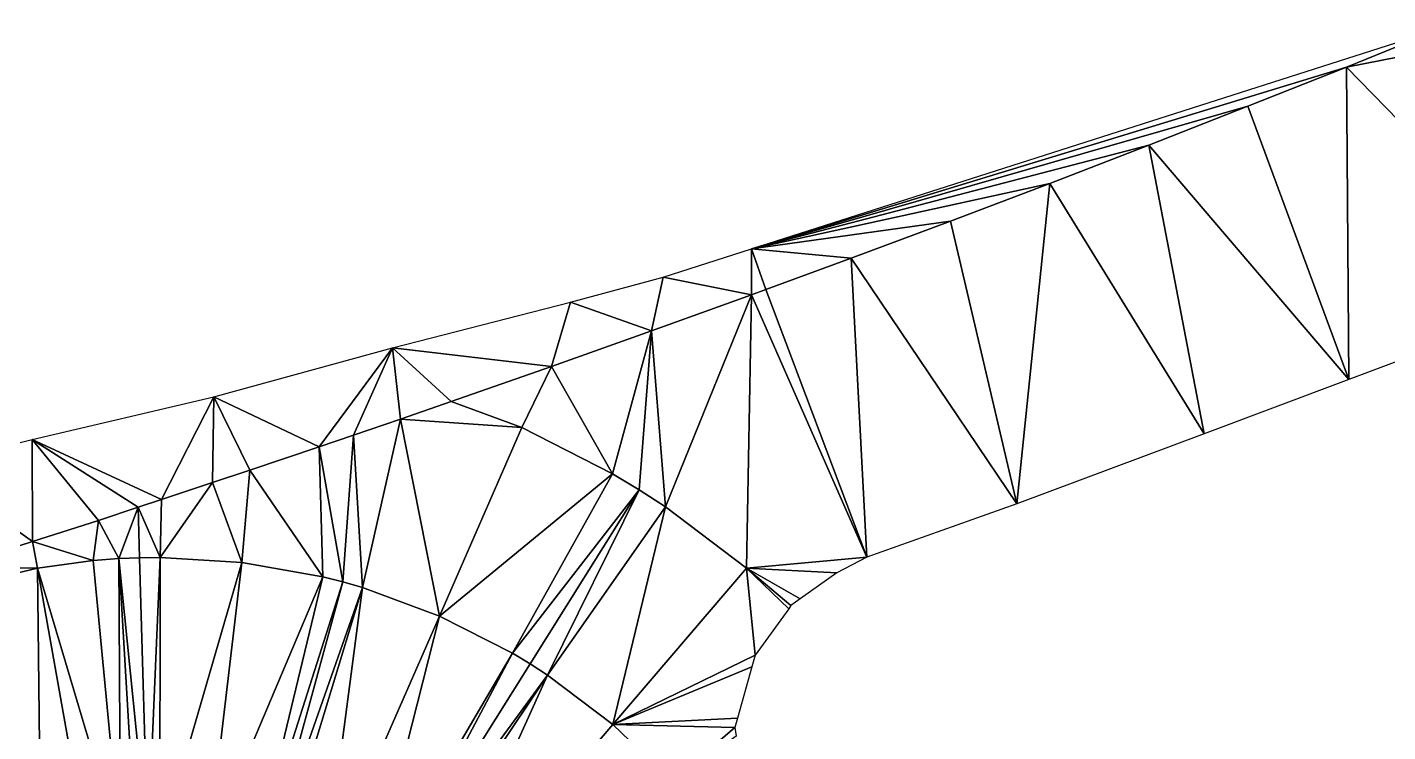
# Model space of a CAD drawing. Header units: millimetres. Extents: x 236046 to 236475, y 140480 to 140633.
# Drawn here: x 236357.3 to 236390.42, y 140545.08 to 140562.24 of the extents above; entities that cross this region are included whole.
import ezdxf

# ---------------------------------------------------------------- set-up
doc = ezdxf.new("R2010")
doc.units = ezdxf.units.MM
doc.layers.add('pas de calque', color=7, linetype='Continuous')

msp = doc.modelspace()

# ---------------------------------------------------------------- linework, layer by layer
at = {"layer": 'pas de calque'}
for points in [[(236389.414, 140561.268, 75.561), (236374.929, 140556.841, 76.576), (236391.811, 140562.238, 75.377), (236389.414, 140561.268, 75.561)], [(236391.98, 140561.767, 75.377), (236389.414, 140561.268, 75.561), (236391.811, 140562.238, 75.377), (236391.98, 140561.767, 75.377)], [(236389.414, 140561.268, 75.561), (236391.98, 140561.767, 75.377), (236394.86, 140555.677, 75.515), (236389.414, 140561.268, 75.561)], [(236389.414, 140561.268, 75.561), (236387.012, 140560.311, 75.743), (236374.929, 140556.841, 76.576), (236389.414, 140561.268, 75.561)], [(236389.414, 140561.268, 75.561), (236389.474, 140553.656, 76.06), (236387.012, 140560.311, 75.743), (236389.414, 140561.268, 75.561)], [(236394.86, 140555.677, 75.515), (236389.474, 140553.656, 76.06), (236389.414, 140561.268, 75.561), (236394.86, 140555.677, 75.515)], [(236384.605, 140559.367, 75.924), (236374.929, 140556.841, 76.576), (236387.012, 140560.311, 75.743), (236384.605, 140559.367, 75.924)], [(236387.012, 140560.311, 75.743), (236389.474, 140553.656, 76.06), (236384.605, 140559.367, 75.924), (236387.012, 140560.311, 75.743)], [(236382.194, 140558.435, 76.103), (236374.929, 140556.841, 76.576), (236384.605, 140559.367, 75.924), (236382.194, 140558.435, 76.103)], [(236382.194, 140558.435, 76.103), (236384.605, 140559.367, 75.924), (236385.946, 140552.338, 76.417), (236382.194, 140558.435, 76.103)], [(236385.946, 140552.338, 76.417), (236384.605, 140559.367, 75.924), (236389.474, 140553.656, 76.06), (236385.946, 140552.338, 76.417)], [(236379.777, 140557.517, 76.279), (236374.929, 140556.841, 76.576), (236382.194, 140558.435, 76.103), (236379.777, 140557.517, 76.279)], [(236381.392, 140550.633, 76.877), (236379.777, 140557.517, 76.279), (236382.194, 140558.435, 76.103), (236381.392, 140550.633, 76.877)], [(236385.946, 140552.338, 76.417), (236381.392, 140550.633, 76.877), (236382.194, 140558.435, 76.103), (236385.946, 140552.338, 76.417)], [(236374.929, 140556.841, 76.576), (236379.777, 140557.517, 76.279), (236377.355, 140556.612, 76.454), (236374.929, 140556.841, 76.576)], [(236379.777, 140557.517, 76.279), (236381.392, 140550.633, 76.877), (236377.355, 140556.612, 76.454), (236379.777, 140557.517, 76.279)], [(236372.777, 140556.153, 76.606), (236374.929, 140556.841, 76.576), (236374.928, 140555.72, 76.628), (236372.777, 140556.153, 76.606)], [(236374.928, 140555.72, 76.628), (236374.929, 140556.841, 76.576), (236375.279, 140555.849, 76.603), (236374.928, 140555.72, 76.628)], [(236375.279, 140555.849, 76.603), (236374.929, 140556.841, 76.576), (236377.355, 140556.612, 76.454), (236375.279, 140555.849, 76.603)], [(236377.74, 140549.33, 77.243), (236375.279, 140555.849, 76.603), (236377.355, 140556.612, 76.454), (236377.74, 140549.33, 77.243)], [(236381.392, 140550.633, 76.877), (236377.74, 140549.33, 77.243), (236377.355, 140556.612, 76.454), (236381.392, 140550.633, 76.877)], [(236372.496, 140554.841, 76.799), (236370.524, 140555.545, 76.636), (236372.777, 140556.153, 76.606), (236372.496, 140554.841, 76.799)], [(236372.777, 140556.153, 76.606), (236374.928, 140555.72, 76.628), (236372.496, 140554.841, 76.799), (236372.777, 140556.153, 76.606)], [(236372.834, 140550.557, 77.331), (236372.496, 140554.841, 76.799), (236374.928, 140555.72, 76.628), (236372.834, 140550.557, 77.331)], [(236372.834, 140550.557, 77.331), (236374.928, 140555.72, 76.628), (236374.809, 140549.062, 77.418), (236372.834, 140550.557, 77.331)], [(236374.809, 140549.062, 77.418), (236374.928, 140555.72, 76.628), (236377.74, 140549.33, 77.243), (236374.809, 140549.062, 77.418)], [(236377.74, 140549.33, 77.243), (236374.928, 140555.72, 76.628), (236375.279, 140555.849, 76.603), (236377.74, 140549.33, 77.243)], [(236370.524, 140555.545, 76.636), (236370.06, 140553.975, 76.969), (236366.193, 140554.428, 76.695), (236370.524, 140555.545, 76.636)], [(236370.524, 140555.545, 76.636), (236372.496, 140554.841, 76.799), (236370.06, 140553.975, 76.969), (236370.524, 140555.545, 76.636)], [(236372.496, 140554.841, 76.799), (236371.55, 140551.361, 77.287), (236370.06, 140553.975, 76.969), (236372.496, 140554.841, 76.799)], [(236372.198, 140550.969, 77.309), (236371.55, 140551.361, 77.287), (236372.496, 140554.841, 76.799), (236372.198, 140550.969, 77.309)], [(236372.834, 140550.557, 77.331), (236372.198, 140550.969, 77.309), (236372.496, 140554.841, 76.799), (236372.834, 140550.557, 77.331)], [(236366.193, 140554.428, 76.695), (236364.408, 140552.02, 77.053), (236361.838, 140553.232, 76.754), (236366.193, 140554.428, 76.695)], [(236366.193, 140554.428, 76.695), (236365.245, 140552.305, 77.075), (236364.408, 140552.02, 77.053), (236366.193, 140554.428, 76.695)], [(236366.386, 140552.693, 77.104), (236365.245, 140552.305, 77.075), (236366.193, 140554.428, 76.695), (236366.386, 140552.693, 77.104)], [(236366.386, 140552.693, 77.104), (236366.193, 140554.428, 76.695), (236367.619, 140553.122, 77.136), (236366.386, 140552.693, 77.104)], [(236366.193, 140554.428, 76.695), (236370.06, 140553.975, 76.969), (236367.619, 140553.122, 77.136), (236366.193, 140554.428, 76.695)], [(236369.343, 140552.486, 77.201), (236367.619, 140553.122, 77.136), (236370.06, 140553.975, 76.969), (236369.343, 140552.486, 77.201)], [(236371.55, 140551.361, 77.287), (236369.343, 140552.486, 77.201), (236370.06, 140553.975, 76.969), (236371.55, 140551.361, 77.287)], [(236357.419, 140552.194, 76.722), (236361.838, 140553.232, 76.754), (236360.564, 140550.734, 76.955), (236357.419, 140552.194, 76.722)], [(236361.813, 140551.147, 76.987), (236360.564, 140550.734, 76.955), (236361.838, 140553.232, 76.754), (236361.813, 140551.147, 76.987)], [(236361.838, 140553.232, 76.754), (236362.715, 140551.446, 77.01), (236361.813, 140551.147, 76.987), (236361.838, 140553.232, 76.754)], [(236361.838, 140553.232, 76.754), (236364.408, 140552.02, 77.053), (236362.715, 140551.446, 77.01), (236361.838, 140553.232, 76.754)], [(236367.619, 140553.122, 77.136), (236369.343, 140552.486, 77.201), (236366.386, 140552.693, 77.104), (236367.619, 140553.122, 77.136)], [(236365.245, 140552.305, 77.075), (236366.386, 140552.693, 77.104), (236365.459, 140548.59, 77.239), (236365.245, 140552.305, 77.075)], [(236367.335, 140547.898, 77.326), (236365.459, 140548.59, 77.239), (236366.386, 140552.693, 77.104), (236367.335, 140547.898, 77.326)], [(236367.335, 140547.898, 77.326), (236366.386, 140552.693, 77.104), (236369.343, 140552.486, 77.201), (236367.335, 140547.898, 77.326)], [(236364.979, 140548.728, 77.217), (236364.408, 140552.02, 77.053), (236365.245, 140552.305, 77.075), (236364.979, 140548.728, 77.217)], [(236364.979, 140548.728, 77.217), (236365.245, 140552.305, 77.075), (236365.459, 140548.59, 77.239), (236364.979, 140548.728, 77.217)], [(236371.55, 140551.361, 77.287), (236367.335, 140547.898, 77.326), (236369.343, 140552.486, 77.201), (236371.55, 140551.361, 77.287)], [(236354.837, 140551.554, 76.701), (236357.419, 140552.194, 76.722), (236357.426, 140549.71, 76.874), (236354.837, 140551.554, 76.701)], [(236359.034, 140550.228, 76.915), (236357.419, 140552.194, 76.722), (236359.997, 140550.546, 76.94), (236359.034, 140550.228, 76.915)], [(236357.426, 140549.71, 76.874), (236357.419, 140552.194, 76.722), (236359.034, 140550.228, 76.915), (236357.426, 140549.71, 76.874)], [(236357.419, 140552.194, 76.722), (236360.564, 140550.734, 76.955), (236359.997, 140550.546, 76.94), (236357.419, 140552.194, 76.722)], [(236364.495, 140548.852, 77.195), (236362.715, 140551.446, 77.01), (236364.408, 140552.02, 77.053), (236364.495, 140548.852, 77.195)], [(236364.495, 140548.852, 77.195), (236364.408, 140552.02, 77.053), (236364.979, 140548.728, 77.217), (236364.495, 140548.852, 77.195)], [(236354.837, 140551.554, 76.701), (236357.426, 140549.71, 76.874), (236355.451, 140549.073, 76.823), (236354.837, 140551.554, 76.701)], [(236362.527, 140549.205, 77.109), (236361.813, 140551.147, 76.987), (236362.715, 140551.446, 77.01), (236362.527, 140549.205, 77.109)], [(236362.527, 140549.205, 77.109), (236362.715, 140551.446, 77.01), (236364.495, 140548.852, 77.195), (236362.527, 140549.205, 77.109)], [(236369.116, 140546.99, 77.412), (236367.335, 140547.898, 77.326), (236371.55, 140551.361, 77.287), (236369.116, 140546.99, 77.412)], [(236371.55, 140551.361, 77.287), (236372.198, 140550.969, 77.309), (236369.116, 140546.99, 77.412), (236371.55, 140551.361, 77.287)], [(236362.527, 140549.205, 77.109), (236360.532, 140549.323, 77.022), (236361.813, 140551.147, 76.987), (236362.527, 140549.205, 77.109)], [(236360.564, 140550.734, 76.955), (236361.813, 140551.147, 76.987), (236360.532, 140549.323, 77.022), (236360.564, 140550.734, 76.955)], [(236369.116, 140546.99, 77.412), (236372.198, 140550.969, 77.309), (236369.543, 140546.731, 77.434), (236369.116, 140546.99, 77.412)], [(236369.543, 140546.731, 77.434), (236372.198, 140550.969, 77.309), (236369.963, 140546.459, 77.456), (236369.543, 140546.731, 77.434)], [(236369.963, 140546.459, 77.456), (236372.198, 140550.969, 77.309), (236372.834, 140550.557, 77.331), (236369.963, 140546.459, 77.456)], [(236360.532, 140549.323, 77.022), (236359.997, 140550.546, 76.94), (236360.564, 140550.734, 76.955), (236360.532, 140549.323, 77.022)], [(236359.997, 140550.546, 76.94), (236359.532, 140549.295, 76.978), (236359.034, 140550.228, 76.915), (236359.997, 140550.546, 76.94)], [(236359.997, 140550.546, 76.94), (236360.032, 140549.316, 77), (236359.532, 140549.295, 76.978), (236359.997, 140550.546, 76.94)], [(236360.032, 140549.316, 77), (236359.997, 140550.546, 76.94), (236360.532, 140549.323, 77.022), (236360.032, 140549.316, 77)], [(236369.963, 140546.459, 77.456), (236372.834, 140550.557, 77.331), (236371.557, 140545.253, 77.543), (236369.963, 140546.459, 77.456)], [(236371.557, 140545.253, 77.543), (236372.834, 140550.557, 77.331), (236374.809, 140549.062, 77.418), (236371.557, 140545.253, 77.543)], [(236357.426, 140549.71, 76.874), (236359.034, 140550.228, 76.915), (236358.902, 140549.246, 76.951), (236357.426, 140549.71, 76.874)], [(236359.532, 140549.295, 76.978), (236358.902, 140549.246, 76.951), (236359.034, 140550.228, 76.915), (236359.532, 140549.295, 76.978)], [(236355.451, 140549.073, 76.823), (236357.426, 140549.71, 76.874), (236357.547, 140549.062, 76.895), (236355.451, 140549.073, 76.823)], [(236357.426, 140549.71, 76.874), (236358.902, 140549.246, 76.951), (236357.547, 140549.062, 76.895), (236357.426, 140549.71, 76.874)], [(236359.532, 140549.295, 76.978), (236360.032, 140549.316, 77), (236360.233, 140542.319, 77.175), (236359.532, 140549.295, 76.978)], [(236360.032, 140549.316, 77), (236360.532, 140549.323, 77.022), (236360.233, 140542.319, 77.175), (236360.032, 140549.316, 77)], [(236360.233, 140542.319, 77.175), (236360.532, 140549.323, 77.022), (236360.527, 140542.323, 77.197), (236360.233, 140542.319, 77.175)], [(236362.527, 140549.205, 77.109), (236360.527, 140542.323, 77.197), (236360.532, 140549.323, 77.022), (236362.527, 140549.205, 77.109)], [(236377.74, 140549.33, 77.243), (236377.004, 140548.95, 77.323), (236374.809, 140549.062, 77.418), (236377.74, 140549.33, 77.243)], [(236355.603, 140548.597, 76.823), (236355.451, 140549.073, 76.823), (236357.547, 140549.062, 76.895), (236355.603, 140548.597, 76.823)], [(236357.628, 140541.896, 76.998), (236355.603, 140548.597, 76.823), (236357.547, 140549.062, 76.895), (236357.628, 140541.896, 76.998)], [(236358.902, 140549.246, 76.951), (236359.568, 140542.278, 77.126), (236357.547, 140549.062, 76.895), (236358.902, 140549.246, 76.951)], [(236357.547, 140549.062, 76.895), (236359.568, 140542.278, 77.126), (236358.771, 140542.169, 77.07), (236357.547, 140549.062, 76.895)], [(236357.547, 140549.062, 76.895), (236358.771, 140542.169, 77.07), (236357.628, 140541.896, 76.998), (236357.547, 140549.062, 76.895)], [(236359.568, 140542.278, 77.126), (236358.902, 140549.246, 76.951), (236359.532, 140549.295, 76.978), (236359.568, 140542.278, 77.126)], [(236360.233, 140542.319, 77.175), (236359.939, 140542.307, 77.153), (236359.532, 140549.295, 76.978), (236360.233, 140542.319, 77.175)], [(236359.939, 140542.307, 77.153), (236359.568, 140542.278, 77.126), (236359.532, 140549.295, 76.978), (236359.939, 140542.307, 77.153)], [(236360.527, 140542.323, 77.197), (236362.527, 140549.205, 77.109), (236361.7, 140542.253, 77.284), (236360.527, 140542.323, 77.197)], [(236361.7, 140542.253, 77.284), (236362.527, 140549.205, 77.109), (236364.495, 140548.852, 77.195), (236361.7, 140542.253, 77.284)], [(236375.022, 140546.947, 77.506), (236371.557, 140545.253, 77.543), (236374.809, 140549.062, 77.418), (236375.022, 140546.947, 77.506)], [(236374.809, 140549.062, 77.418), (236375.835, 140548.076, 77.468), (236375.022, 140546.947, 77.506), (236374.809, 140549.062, 77.418)], [(236375.889, 140548.153, 77.457), (236374.809, 140549.062, 77.418), (236376.114, 140548.314, 77.431), (236375.889, 140548.153, 77.457)], [(236375.835, 140548.076, 77.468), (236374.809, 140549.062, 77.418), (236375.889, 140548.153, 77.457), (236375.835, 140548.076, 77.468)], [(236377.004, 140548.95, 77.323), (236376.114, 140548.314, 77.431), (236374.809, 140549.062, 77.418), (236377.004, 140548.95, 77.323)], [(236361.7, 140542.253, 77.284), (236364.495, 140548.852, 77.195), (236362.858, 140542.046, 77.37), (236361.7, 140542.253, 77.284)], [(236364.495, 140548.852, 77.195), (236364.979, 140548.728, 77.217), (236362.858, 140542.046, 77.37), (236364.495, 140548.852, 77.195)], [(236362.858, 140542.046, 77.37), (236364.979, 140548.728, 77.217), (236363.143, 140541.973, 77.392), (236362.858, 140542.046, 77.37)], [(236365.459, 140548.59, 77.239), (236363.143, 140541.973, 77.392), (236364.979, 140548.728, 77.217), (236365.459, 140548.59, 77.239)], [(236357.348, 140541.807, 76.983), (236354.655, 140548.28, 76.793), (236355.127, 140548.445, 76.808), (236357.348, 140541.807, 76.983)], [(236357.628, 140541.896, 76.998), (236355.127, 140548.445, 76.808), (236355.603, 140548.597, 76.823), (236357.628, 140541.896, 76.998)], [(236357.348, 140541.807, 76.983), (236355.127, 140548.445, 76.808), (236357.628, 140541.896, 76.998), (236357.348, 140541.807, 76.983)], [(236363.143, 140541.973, 77.392), (236365.459, 140548.59, 77.239), (236363.425, 140541.892, 77.414), (236363.143, 140541.973, 77.392)], [(236364.528, 140541.485, 77.501), (236363.425, 140541.892, 77.414), (236365.459, 140548.59, 77.239), (236364.528, 140541.485, 77.501)], [(236364.528, 140541.485, 77.501), (236365.459, 140548.59, 77.239), (236367.335, 140547.898, 77.326), (236364.528, 140541.485, 77.501)], [(236357.07, 140541.709, 76.968), (236354.655, 140548.28, 76.793), (236357.348, 140541.807, 76.983), (236357.07, 140541.709, 76.968)], [(236364.528, 140541.485, 77.501), (236367.335, 140547.898, 77.326), (236365.576, 140540.951, 77.587), (236364.528, 140541.485, 77.501)], [(236367.335, 140547.898, 77.326), (236369.116, 140546.99, 77.412), (236365.576, 140540.951, 77.587), (236367.335, 140547.898, 77.326)], [(236365.827, 140540.798, 77.609), (236365.576, 140540.951, 77.587), (236369.116, 140546.99, 77.412), (236365.827, 140540.798, 77.609)], [(236369.116, 140546.99, 77.412), (236369.543, 140546.731, 77.434), (236365.827, 140540.798, 77.609), (236369.116, 140546.99, 77.412)], [(236369.543, 140546.731, 77.434), (236369.963, 140546.459, 77.456), (236365.827, 140540.798, 77.609), (236369.543, 140546.731, 77.434)], [(236374.941, 140546.659, 77.517), (236371.557, 140545.253, 77.543), (236375.022, 140546.947, 77.506), (236374.941, 140546.659, 77.517)], [(236371.557, 140545.253, 77.543), (236374.941, 140546.659, 77.517), (236374.591, 140545.408, 77.574), (236371.557, 140545.253, 77.543)], [(236365.827, 140540.798, 77.609), (236369.963, 140546.459, 77.456), (236366.074, 140540.639, 77.631), (236365.827, 140540.798, 77.609)], [(236366.074, 140540.639, 77.631), (236369.963, 140546.459, 77.456), (236367.012, 140539.929, 77.718), (236366.074, 140540.639, 77.631)], [(236367.012, 140539.929, 77.718), (236369.963, 140546.459, 77.456), (236371.557, 140545.253, 77.543), (236367.012, 140539.929, 77.718)], [(236374.528, 140545.184, 77.582), (236371.557, 140545.253, 77.543), (236374.591, 140545.408, 77.574), (236374.528, 140545.184, 77.582)], [(236372.998, 140543.868, 77.63), (236367.012, 140539.929, 77.718), (236371.557, 140545.253, 77.543), (236372.998, 140543.868, 77.63)], [(236372.998, 140543.868, 77.63), (236371.557, 140545.253, 77.543), (236374.528, 140545.184, 77.582), (236372.998, 140543.868, 77.63)], [(236372.998, 140543.868, 77.63), (236374.528, 140545.184, 77.582), (236374.553, 140544.972, 77.59), (236372.998, 140543.868, 77.63)]]:
    msp.add_3dface(points, dxfattribs=at)

doc.saveas('drawing.dxf')
